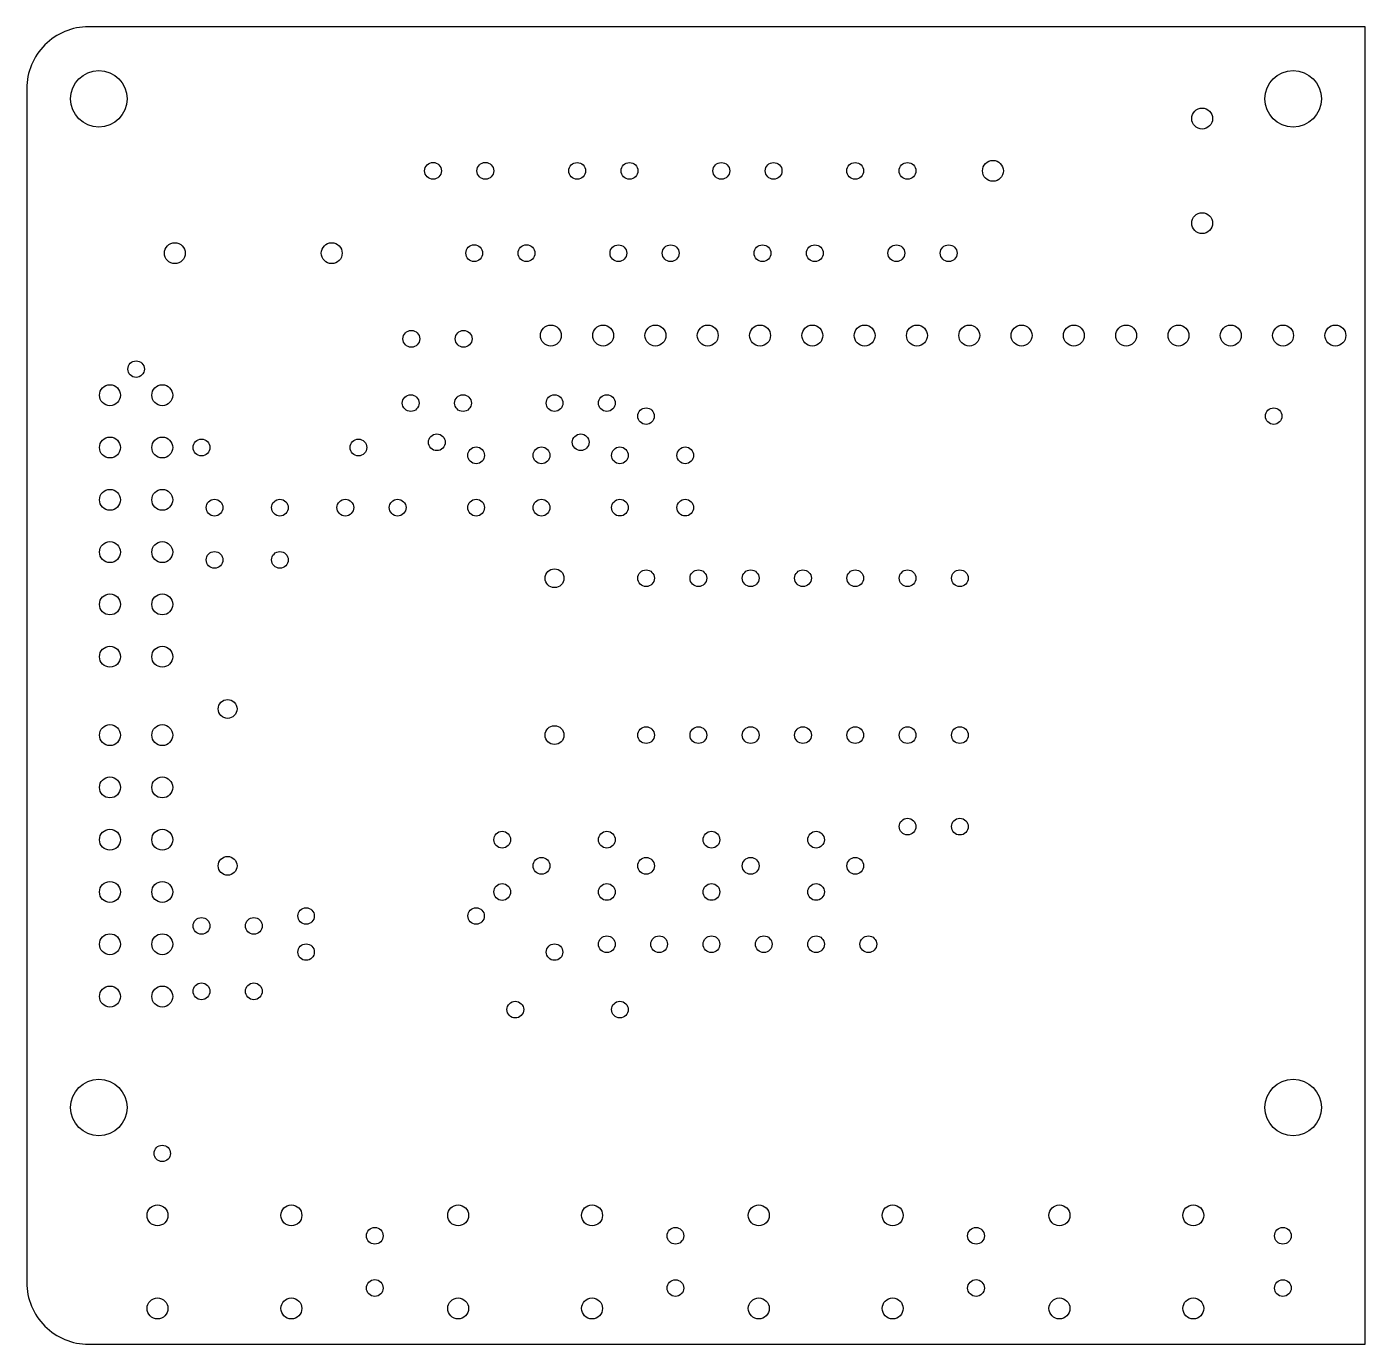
# Model space of a CAD drawing. Header units: millimetres. Extents: x -3 to 62, y 0 to 64.
import ezdxf

# ---------------------------------------------------------------- set-up
doc = ezdxf.new("R2010")
doc.units = ezdxf.units.MM

msp = doc.modelspace()

# ---------------------------------------------------------------- linework, layer by layer
msp.add_lwpolyline([(-3, 3, 0.414214), (0, 0), (62, 0), (62, 64), (0, 64, 0.414214), (-3, 61)], format="xyb", close=True)
for centre, radius in [((0.5, 60.5), 1.375), ((58.5, 60.5), 1.375), ((54.08, 59.54), 0.508), ((16.73, 57), 0.407), ((19.27, 57), 0.407), ((23.73, 57), 0.406), ((26.27, 57), 0.406), ((30.73, 57), 0.406), ((33.27, 57), 0.406), ((37.23, 57), 0.406), ((39.77, 57), 0.406), ((43.92, 57), 0.508), ((54.08, 54.46), 0.508), ((4.19, 53), 0.508), ((11.81, 53), 0.508), ((18.73, 53), 0.407), ((21.27, 53), 0.407), ((25.73, 53), 0.406), ((28.27, 53), 0.406), ((32.73, 53), 0.406), ((35.27, 53), 0.406), ((39.23, 53), 0.406), ((41.77, 53), 0.406), ((22.45, 49), 0.508), ((24.99, 49), 0.508), ((27.53, 49), 0.508), ((30.07, 49), 0.508), ((32.61, 49), 0.508), ((35.15, 49), 0.508), ((37.69, 49), 0.508), ((40.23, 49), 0.508), ((42.77, 49), 0.508), ((45.31, 49), 0.508), ((47.85, 49), 0.508), ((50.39, 49), 0.508), ((52.93, 49), 0.508), ((55.47, 49), 0.508), ((58.01, 49), 0.508), ((60.55, 49), 0.508), ((15.675, 48.84), 0.407), ((18.215, 48.84), 0.407), ((2.31, 47.37), 0.4), ((1.04, 46.1), 0.508), ((3.58, 46.1), 0.508), ((15.645, 45.72), 0.407), ((18.185, 45.72), 0.407), ((22.63, 45.72), 0.406), ((25.17, 45.72), 0.406), ((27.075, 45.085), 0.4), ((57.555, 45.085), 0.4), ((16.915, 43.815), 0.407), ((23.9, 43.815), 0.406), ((1.04, 43.56), 0.508), ((3.58, 43.56), 0.508), ((5.485, 43.56), 0.407), ((13.105, 43.56), 0.407), ((18.82, 43.18), 0.407), ((21.995, 43.18), 0.407), ((25.805, 43.18), 0.406), ((28.98, 43.18), 0.406), ((1.04, 41.02), 0.508), ((3.58, 41.02), 0.508), ((6.12, 40.64), 0.407), ((9.295, 40.64), 0.407), ((12.47, 40.64), 0.407), ((15.01, 40.64), 0.407), ((18.82, 40.64), 0.407), ((21.995, 40.64), 0.407), ((25.805, 40.64), 0.406), ((28.98, 40.64), 0.406), ((1.04, 38.48), 0.508), ((3.58, 38.48), 0.508), ((6.12, 38.1), 0.407), ((9.295, 38.1), 0.407), ((22.63, 37.21), 0.457), ((27.075, 37.21), 0.406), ((29.615, 37.21), 0.406), ((32.155, 37.21), 0.406), ((34.695, 37.21), 0.406), ((37.235, 37.21), 0.406), ((39.775, 37.21), 0.406), ((42.315, 37.21), 0.406), ((1.04, 35.94), 0.508), ((3.58, 35.94), 0.508), ((1.04, 33.4), 0.508), ((3.58, 33.4), 0.508), ((6.755, 30.86), 0.457), ((1.04, 29.59), 0.508), ((3.58, 29.59), 0.508), ((22.63, 29.59), 0.457), ((27.075, 29.59), 0.406), ((29.615, 29.59), 0.406), ((32.155, 29.59), 0.406), ((34.695, 29.59), 0.406), ((37.235, 29.59), 0.406), ((39.775, 29.59), 0.406), ((42.315, 29.59), 0.406), ((1.04, 27.05), 0.508), ((3.58, 27.05), 0.508), ((39.775, 25.145), 0.406), ((42.315, 25.145), 0.407), ((1.04, 24.51), 0.508), ((3.58, 24.51), 0.508), ((20.09, 24.51), 0.407), ((25.17, 24.51), 0.406), ((30.25, 24.51), 0.406), ((35.33, 24.51), 0.406), ((6.755, 23.24), 0.457), ((21.995, 23.24), 0.407), ((27.075, 23.24), 0.406), ((32.155, 23.24), 0.406), ((37.235, 23.24), 0.406), ((1.04, 21.97), 0.508), ((3.58, 21.97), 0.508), ((20.09, 21.97), 0.407), ((25.17, 21.97), 0.406), ((30.25, 21.97), 0.406), ((35.33, 21.97), 0.406), ((10.565, 20.804), 0.4), ((18.82, 20.804), 0.4), ((5.485, 20.32), 0.407), ((8.025, 20.32), 0.407), ((1.04, 19.43), 0.508), ((3.58, 19.43), 0.508), ((25.17, 19.43), 0.406), ((27.71, 19.43), 0.406), ((30.25, 19.43), 0.406), ((32.79, 19.43), 0.406), ((35.33, 19.43), 0.406), ((37.87, 19.43), 0.406), ((10.565, 19.05), 0.4), ((22.63, 19.05), 0.4), ((5.485, 17.145), 0.407), ((8.025, 17.145), 0.407), ((1.04, 16.89), 0.508), ((3.58, 16.89), 0.508), ((20.725, 16.255), 0.407), ((25.805, 16.255), 0.406), ((0.5, 11.5), 1.375), ((58.5, 11.5), 1.375), ((3.58, 9.27), 0.4), ((3.349, 6.261), 0.508), ((9.851, 6.261), 0.508), ((17.949, 6.261), 0.508), ((24.451, 6.261), 0.508), ((32.549, 6.261), 0.508), ((39.051, 6.261), 0.508), ((47.149, 6.261), 0.508), ((53.651, 6.261), 0.508), ((13.9, 5.27), 0.407), ((28.5, 5.27), 0.406), ((43.1, 5.27), 0.407), ((58, 5.27), 0.406), ((13.9, 2.73), 0.407), ((28.5, 2.73), 0.406), ((43.1, 2.73), 0.407), ((58, 2.73), 0.406), ((3.349, 1.739), 0.508), ((9.851, 1.739), 0.508), ((17.949, 1.739), 0.508), ((24.451, 1.739), 0.508), ((32.549, 1.739), 0.508), ((39.051, 1.739), 0.508), ((47.149, 1.739), 0.508), ((53.651, 1.739), 0.508)]:
    msp.add_circle(centre, radius)

doc.saveas('drawing.dxf')
